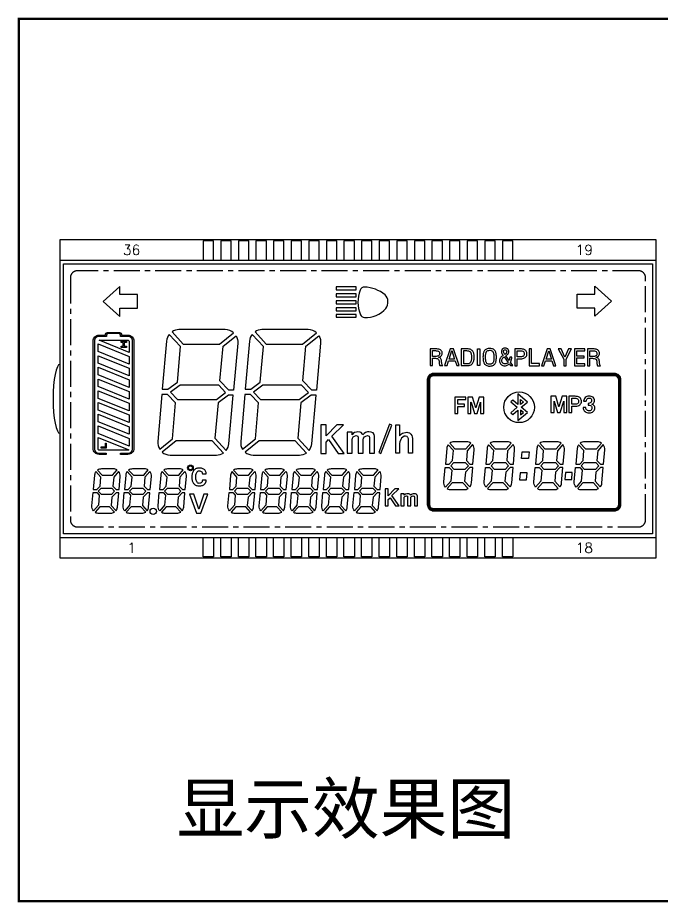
# Model space of a CAD drawing. Extents: x -1388 to 1427, y 183 to 486.
# Drawn here: x 1241.6 to 1334.7, y 218.5 to 346.2 of the extents above; entities that cross this region are included whole.
import ezdxf
from ezdxf.enums import TextEntityAlignment as Align

# ---------------------------------------------------------------- set-up
doc = ezdxf.new("R2010")
doc.units = 0
doc.header["$LTSCALE"] = 3
doc.linetypes.add('CENTER', pattern=[2, 1.25, -0.25, 0.25, -0.25])
doc.layers.get('0').update_dxf_attribs({"linetype": 'CONTINUOUS'})
doc.layers.add('SCREEN', color=6, linetype='CONTINUOUS')
doc.styles.add('ROMANS', font='romans.shx')
doc.styles.add('style5', font='simhei.ttf', dxfattribs={"height": 1.5})

# ---------------------------------------------------------------- blocks, each defined once
blk = doc.blocks.new('0')
for points in [[(11.19, 36.07), (11.19, 38.05), (8.62, 38.05), (8.62, 39.2), (6.23, 37.06), (8.62, 34.91), (8.62, 36.07)], [(42.75, 38.75), (42.75, 39.15), (39.84, 39.15), (39.84, 38.75)], [(74.63, 36.11), (74.63, 38.09), (77.2, 38.09), (77.2, 39.25), (79.59, 37.1), (77.2, 34.96), (77.2, 36.11)], [(42.75, 37.74), (42.75, 38.14), (39.84, 38.14), (39.84, 37.74)], [(42.75, 36.74), (42.75, 37.14), (39.84, 37.14), (39.84, 36.74)], [(42.75, 35.73), (42.75, 36.13), (39.84, 36.13), (39.84, 35.73)], [(42.75, 34.77), (42.75, 35.17), (39.84, 35.17), (39.84, 34.77)], [(10, 28.02), (5.48, 29.83), (5.48, 30.92), (10, 29.11)], [(9.57, 30.42), (8.83, 30.42), (8.83, 30.6), (9.12, 30.6), (9.12, 31.13), (8.83, 31.13), (8.83, 31.31), (9.57, 31.31), (9.57, 31.13), (9.25, 31.13), (9.25, 30.6), (9.57, 30.6)], [(54.23, 30.21), (53.42, 30.21), (53.42, 27.79), (53.77, 27.79), (53.77, 28.86), (54.08, 28.86), (54.19, 28.86), (54.34, 28.84), (54.46, 28.81), (54.55, 28.77), (54.58, 28.75), (54.64, 28.67), (54.68, 28.57), (54.7, 28.44), (54.7, 28.42), (54.71, 28.32), (54.72, 28.19), (54.73, 28.09), (54.75, 27.96), (54.77, 27.86), (54.81, 27.79), (55.25, 27.79), (55.2, 27.84), (55.16, 27.9), (55.12, 28), (55.1, 28.13), (55.08, 28.28), (55.08, 28.3), (55.07, 28.43), (55.06, 28.52), (55.05, 28.58), (55.02, 28.7), (54.97, 28.8), (54.9, 28.88), (54.9, 28.88), (54.8, 28.95), (54.67, 28.99), (54.63, 29), (54.69, 29.01), (54.82, 29.06), (54.93, 29.12), (55.02, 29.19), (55.07, 29.25), (55.12, 29.35), (55.15, 29.46), (55.16, 29.59), (55.15, 29.68), (55.13, 29.8), (55.08, 29.9), (55.01, 29.99), (54.93, 30.06), (54.9, 30.08), (54.8, 30.13), (54.68, 30.16), (54.55, 30.19), (54.4, 30.21)], [(54.19, 29.96), (54.3, 29.95), (54.44, 29.94), (54.56, 29.9), (54.65, 29.86), (54.68, 29.84), (54.74, 29.77), (54.78, 29.67), (54.8, 29.55), (54.79, 29.49), (54.77, 29.38), (54.72, 29.29), (54.64, 29.22), (54.55, 29.17), (54.43, 29.14), (54.29, 29.12), (54.12, 29.11), (53.77, 29.11), (53.77, 29.96)], [(56.77, 30.21), (56.33, 30.21), (55.51, 27.79), (55.87, 27.79), (56.09, 28.48), (57.02, 28.48), (57.25, 27.79), (57.61, 27.79)], [(56.17, 28.75), (56.55, 29.96), (56.94, 28.75)], [(58.77, 30.21), (57.91, 30.21), (57.91, 27.79), (58.69, 27.79), (58.74, 27.79), (58.91, 27.8), (59.04, 27.81), (59.15, 27.84), (59.2, 27.85), (59.32, 27.91), (59.42, 27.99), (59.45, 28.01), (59.52, 28.09), (59.59, 28.19), (59.64, 28.29), (59.69, 28.41), (59.69, 28.41), (59.71, 28.51), (59.73, 28.6), (59.75, 28.71), (59.76, 28.83), (59.77, 28.95), (59.77, 29.08), (59.77, 29.08), (59.76, 29.22), (59.75, 29.35), (59.73, 29.47), (59.71, 29.58), (59.67, 29.69), (59.63, 29.78), (59.58, 29.86), (59.53, 29.94), (59.49, 29.97), (59.4, 30.04), (59.3, 30.1), (59.19, 30.15), (59.06, 30.18), (58.92, 30.2)], [(58.67, 29.96), (58.81, 29.95), (58.95, 29.93), (59.07, 29.89), (59.16, 29.84), (59.23, 29.77), (59.24, 29.76), (59.28, 29.69), (59.31, 29.62), (59.34, 29.52), (59.36, 29.42), (59.37, 29.29), (59.38, 29.15), (59.38, 29), (59.38, 28.91), (59.38, 28.78), (59.37, 28.67), (59.35, 28.57), (59.34, 28.49), (59.3, 28.37), (59.25, 28.27), (59.19, 28.18), (59.13, 28.13), (59.01, 28.07), (58.97, 28.06), (58.85, 28.05), (58.69, 28.04), (58.26, 28.04), (58.26, 29.96)], [(60.23, 27.79), (60.23, 30.21), (60.59, 30.21), (60.59, 27.79)], [(62.01, 30.27), (61.95, 30.27), (61.8, 30.25), (61.67, 30.23), (61.55, 30.18), (61.44, 30.13), (61.35, 30.06), (61.27, 29.97), (61.22, 29.9), (61.18, 29.82), (61.15, 29.73), (61.11, 29.63), (61.09, 29.53), (61.07, 29.41), (61.05, 29.28), (61.05, 29.15), (61.04, 29), (61.05, 28.86), (61.05, 28.73), (61.07, 28.6), (61.09, 28.48), (61.11, 28.38), (61.15, 28.28), (61.18, 28.19), (61.23, 28.11), (61.27, 28.03), (61.31, 27.99), (61.39, 27.91), (61.49, 27.85), (61.6, 27.8), (61.73, 27.76), (61.86, 27.74), (62.01, 27.73), (62.09, 27.74), (62.23, 27.75), (62.36, 27.78), (62.48, 27.82), (62.59, 27.87), (62.68, 27.95), (62.76, 28.03), (62.81, 28.1), (62.85, 28.18), (62.89, 28.27), (62.92, 28.37), (62.94, 28.47), (62.96, 28.59), (62.97, 28.72), (62.98, 28.86), (62.98, 29), (62.98, 29), (62.98, 29.15), (62.97, 29.29), (62.96, 29.41), (62.94, 29.53), (62.92, 29.64), (62.88, 29.74), (62.85, 29.83), (62.81, 29.91), (62.76, 29.97), (62.73, 30.01), (62.64, 30.09), (62.54, 30.16), (62.43, 30.21), (62.31, 30.24), (62.17, 30.26)], [(62.01, 27.99), (61.95, 27.99), (61.82, 28.01), (61.71, 28.06), (61.62, 28.12), (61.55, 28.21), (61.54, 28.23), (61.5, 28.3), (61.47, 28.38), (61.45, 28.48), (61.44, 28.59), (61.42, 28.71), (61.42, 28.85), (61.41, 29), (61.41, 29.05), (61.42, 29.2), (61.43, 29.33), (61.44, 29.45), (61.46, 29.56), (61.48, 29.65), (61.51, 29.73), (61.55, 29.79), (61.57, 29.83), (61.65, 29.91), (61.75, 29.96), (61.87, 30), (62.02, 30.01), (62.07, 30.01), (62.21, 29.99), (62.32, 29.95), (62.41, 29.88), (62.48, 29.8), (62.5, 29.78), (62.53, 29.71), (62.55, 29.63), (62.58, 29.53), (62.59, 29.42), (62.61, 29.29), (62.61, 29.15), (62.62, 29), (62.62, 28.94), (62.61, 28.8), (62.6, 28.66), (62.59, 28.54), (62.57, 28.44), (62.55, 28.34), (62.52, 28.27), (62.48, 28.2), (62.46, 28.17), (62.38, 28.09), (62.28, 28.04), (62.16, 28)], [(64.25, 30.34), (64.18, 30.34), (64.06, 30.31), (63.95, 30.27), (63.86, 30.2), (63.82, 30.15), (63.76, 30.05), (63.72, 29.94), (63.71, 29.82), (63.71, 29.78), (63.74, 29.67), (63.78, 29.55), (63.83, 29.45), (63.89, 29.35), (63.96, 29.26), (63.92, 29.24), (63.81, 29.16), (63.71, 29.09), (63.63, 29.01), (63.57, 28.93), (63.52, 28.85), (63.48, 28.75), (63.45, 28.63), (63.44, 28.51), (63.44, 28.5), (63.45, 28.38), (63.48, 28.26), (63.52, 28.16), (63.57, 28.06), (63.65, 27.98), (63.72, 27.91), (63.82, 27.85), (63.93, 27.8), (64.05, 27.78), (64.17, 27.77), (64.18, 27.77), (64.31, 27.78), (64.42, 27.8), (64.54, 27.84), (64.54, 27.85), (64.65, 27.9), (64.74, 27.97), (64.82, 28.05), (65, 27.81), (65.36, 27.81), (65, 28.31), (65.04, 28.37), (65.09, 28.48), (65.13, 28.6), (65.14, 28.64), (65.17, 28.75), (65.19, 28.86), (65.2, 29), (64.9, 29), (64.9, 28.95), (64.88, 28.83), (64.87, 28.72), (64.85, 28.63), (64.82, 28.55), (64.34, 29.22), (64.41, 29.26), (64.51, 29.34), (64.59, 29.42), (64.66, 29.5), (64.67, 29.52), (64.72, 29.62), (64.76, 29.73), (64.77, 29.85), (64.77, 29.9), (64.74, 30.01), (64.7, 30.11), (64.62, 30.2), (64.59, 30.23), (64.49, 30.29), (64.37, 30.33)], [(64.24, 30.09), (64.32, 30.08), (64.41, 30.02), (64.45, 29.95), (64.47, 29.84), (64.47, 29.82), (64.45, 29.71), (64.4, 29.61), (64.37, 29.57), (64.29, 29.48), (64.2, 29.42), (64.18, 29.45), (64.11, 29.55), (64.06, 29.64), (64.03, 29.73), (64.01, 29.83), (64.02, 29.93), (64.07, 30.02), (64.13, 30.07)], [(66.43, 30.2), (65.65, 30.2), (65.65, 27.78), (66, 27.78), (66, 28.79), (66.44, 28.79), (66.52, 28.79), (66.67, 28.8), (66.81, 28.83), (66.94, 28.86), (67.05, 28.91), (67.14, 28.97), (67.17, 29), (67.25, 29.08), (67.31, 29.17), (67.35, 29.28), (67.37, 29.39), (67.38, 29.52), (67.38, 29.54), (67.37, 29.67), (67.34, 29.78), (67.29, 29.88), (67.23, 29.97), (67.15, 30.04), (67.1, 30.07), (67, 30.12), (66.88, 30.15), (66.75, 30.18), (66.6, 30.2)], [(66.41, 29.95), (66.52, 29.95), (66.66, 29.93), (66.78, 29.9), (66.87, 29.85), (66.9, 29.83), (66.96, 29.75), (67, 29.65), (67.01, 29.52), (67.01, 29.45), (66.99, 29.33), (66.94, 29.24), (66.87, 29.17), (66.83, 29.13), (66.72, 29.09), (66.59, 29.06), (66.43, 29.05), (66, 29.05), (66, 29.95)], [(68.04, 30.2), (67.69, 30.2), (67.69, 27.78), (69.2, 27.78), (69.2, 28.11), (68.04, 28.11)], [(70.75, 30.2), (70.3, 30.2), (69.48, 27.78), (69.84, 27.78), (70.06, 28.47), (70.99, 28.47), (71.22, 27.78), (71.58, 27.78)], [(70.14, 28.74), (70.53, 29.95), (70.91, 28.74)], [(73.8, 30.2), (73.41, 30.2), (72.88, 29.03), (72.31, 30.2), (71.88, 30.2), (72.7, 28.72), (72.7, 27.78), (73.06, 27.78), (73.06, 28.72)], [(75.73, 30.2), (74.23, 30.2), (74.23, 27.78), (75.75, 27.78), (75.75, 28.05), (74.58, 28.05), (74.58, 28.92), (75.66, 28.92), (75.66, 29.18), (74.58, 29.18), (74.58, 29.93), (75.73, 29.93)], [(76.93, 30.2), (76.12, 30.2), (76.12, 27.78), (76.46, 27.78), (76.46, 28.85), (76.84, 28.85), (76.96, 28.84), (77.11, 28.83), (77.23, 28.8), (77.32, 28.76), (77.35, 28.74), (77.41, 28.66), (77.45, 28.56), (77.47, 28.42), (77.48, 28.41), (77.48, 28.31), (77.49, 28.18), (77.5, 28.08), (77.52, 27.95), (77.54, 27.85), (77.58, 27.78), (78.02, 27.78), (77.97, 27.83), (77.93, 27.89), (77.89, 27.99), (77.87, 28.12), (77.85, 28.27), (77.85, 28.29), (77.84, 28.42), (77.83, 28.51), (77.82, 28.57), (77.79, 28.69), (77.74, 28.79), (77.67, 28.87), (77.67, 28.87), (77.57, 28.93), (77.44, 28.98), (77.35, 28.99), (77.39, 29), (77.52, 29.05), (77.63, 29.11), (77.72, 29.18), (77.77, 29.24), (77.82, 29.34), (77.85, 29.45), (77.86, 29.58), (77.85, 29.67), (77.83, 29.79), (77.78, 29.89), (77.72, 29.98), (77.63, 30.05), (77.6, 30.07), (77.5, 30.12), (77.38, 30.15), (77.25, 30.18), (77.1, 30.2)], [(76.89, 29.95), (77, 29.94), (77.14, 29.93), (77.26, 29.89), (77.36, 29.85), (77.38, 29.83), (77.44, 29.76), (77.48, 29.66), (77.5, 29.54), (77.49, 29.48), (77.47, 29.37), (77.42, 29.28), (77.34, 29.21), (77.25, 29.16), (77.13, 29.13), (76.99, 29.11), (76.86, 29.1), (76.46, 29.1), (76.46, 29.95)], [(10, 27.42), (10, 26.33), (5.48, 28.14), (5.48, 29.23)], [(64.45, 28.09), (64.34, 28.05), (64.22, 28.04), (64.2, 28.04), (64.08, 28.06), (63.98, 28.11), (63.89, 28.18), (63.87, 28.21), (63.81, 28.31), (63.77, 28.41), (63.76, 28.52), (63.76, 28.61), (63.79, 28.72), (63.84, 28.82), (63.85, 28.83), (63.92, 28.91), (64, 28.99), (64.1, 29.06), (64.67, 28.27), (64.65, 28.25), (64.56, 28.16), (64.47, 28.1)], [(10, 25.73), (10, 24.64), (5.48, 26.45), (5.48, 27.55)], [(5.48, 24.76), (5.48, 25.86), (10, 24.05), (10, 22.95)], [(16.96, 22.92), (22.56, 22.92), (23.9, 23.93), (22.9, 24.99), (17.32, 24.99), (15.96, 23.97)], [(28.93, 22.92), (34.53, 22.92), (35.87, 23.93), (34.87, 24.99), (29.29, 24.99), (27.94, 23.97)], [(10, 22.36), (10, 21.26), (5.48, 23.07), (5.48, 24.17)], [(58.59, 23.24), (56.96, 23.24), (56.96, 20.88), (57.43, 20.88), (57.43, 21.88), (58.38, 21.88), (58.38, 22.25), (57.43, 22.25), (57.43, 22.92), (58.59, 22.92)], [(61.16, 23.24), (60.47, 23.24), (60.01, 21.71), (60, 21.71), (59.54, 23.24), (58.85, 23.24), (58.85, 20.88), (59.31, 20.88), (59.31, 22.54), (59.32, 22.54), (59.82, 20.88), (60.19, 20.88), (60.69, 22.54), (60.7, 22.54), (60.7, 20.88), (61.16, 20.88)], [(66.08, 23.71), (66.08, 22.2), (65.33, 22.83), (65.04, 22.58), (65.98, 21.79), (65.04, 20.99), (65.33, 20.74), (66.08, 21.37), (66.08, 19.86), (67.46, 21.03), (66.57, 21.79), (67.46, 22.54)], [(73.16, 23.37), (72.47, 23.37), (72.01, 21.84), (72, 21.84), (71.54, 23.37), (70.85, 23.37), (70.85, 21.01), (71.31, 21.01), (71.31, 22.67), (71.32, 22.67), (71.82, 21.01), (72.19, 21.01), (72.69, 22.67), (72.7, 22.67), (72.7, 21.01), (73.16, 21.01)], [(74.34, 23.37), (73.44, 23.37), (73.44, 21.01), (73.85, 21.01), (73.85, 21.92), (74.32, 21.92), (74.44, 21.93), (74.61, 21.95), (74.76, 21.99), (74.89, 22.04), (75.01, 22.12), (75.06, 22.16), (75.14, 22.26), (75.2, 22.38), (75.24, 22.5), (75.25, 22.65), (75.25, 22.72), (75.23, 22.85), (75.18, 22.97), (75.11, 23.08), (75.01, 23.18), (74.94, 23.22), (74.82, 23.29), (74.67, 23.33), (74.51, 23.36)], [(74.26, 23.09), (74.43, 23.08), (74.58, 23.04), (74.7, 23), (74.71, 22.99), (74.78, 22.91), (74.83, 22.8), (74.84, 22.65), (74.84, 22.62), (74.82, 22.47), (74.77, 22.37), (74.7, 22.3), (74.69, 22.29), (74.56, 22.24), (74.41, 22.22), (74.23, 22.21), (73.85, 22.21), (73.85, 23.09)], [(76.36, 23.4), (76.36, 23.4), (76.2, 23.39), (76.05, 23.35), (75.92, 23.29), (75.81, 23.2), (75.78, 23.17), (75.69, 23.07), (75.63, 22.96), (75.59, 22.83), (75.56, 22.67), (75.96, 22.67), (75.98, 22.8), (76.02, 22.92), (76.08, 23.01), (76.11, 23.04), (76.22, 23.1), (76.38, 23.12), (76.39, 23.12), (76.54, 23.09), (76.64, 23.02), (76.65, 23.01), (76.71, 22.91), (76.73, 22.78), (76.72, 22.66), (76.68, 22.54), (76.61, 22.46), (76.53, 22.41), (76.4, 22.37), (76.21, 22.35), (76.21, 22.1), (76.25, 22.1), (76.42, 22.08), (76.56, 22.05), (76.66, 21.99), (76.7, 21.95), (76.75, 21.84), (76.76, 21.71), (76.75, 21.57), (76.72, 21.46), (76.65, 21.37), (76.62, 21.34), (76.5, 21.29), (76.34, 21.27), (76.25, 21.28), (76.12, 21.31), (76.02, 21.39), (76, 21.4), (75.94, 21.49), (75.91, 21.6), (75.89, 21.77), (75.49, 21.77), (75.5, 21.62), (75.53, 21.48), (75.58, 21.37), (75.65, 21.26), (75.75, 21.18), (75.78, 21.16), (75.9, 21.08), (76.03, 21.03), (76.18, 21), (76.34, 20.99), (76.39, 20.99), (76.55, 21), (76.7, 21.04), (76.83, 21.09), (76.96, 21.17), (77, 21.2), (77.08, 21.3), (77.14, 21.42), (77.18, 21.54), (77.19, 21.68), (77.19, 21.69), (77.18, 21.83), (77.13, 21.95), (77.06, 22.06), (76.97, 22.14), (76.84, 22.2), (76.75, 22.23), (76.8, 22.25), (76.93, 22.33), (77.03, 22.42), (77.08, 22.52), (77.12, 22.65), (77.13, 22.8), (77.12, 22.87), (77.09, 23), (77.02, 23.12), (76.93, 23.22), (76.92, 23.22), (76.81, 23.3), (76.68, 23.36), (76.53, 23.39)], [(10, 20.67), (10, 19.57), (5.48, 21.38), (5.48, 22.48)], [(66.46, 22.89), (66.87, 22.54), (66.46, 22.2)], [(5.48, 19.69), (5.48, 20.79), (10, 18.98), (10, 17.88)], [(66.46, 21.38), (66.46, 20.68), (66.87, 21.03)], [(37.65, 15.12), (38.39, 15.12), (38.39, 16.74), (38.77, 17.12), (40.15, 15.12), (41, 15.12), (39.25, 17.63), (40.89, 19.26), (39.94, 19.26), (38.39, 17.68), (38.39, 19.26), (37.65, 19.26)], [(46, 15.25), (46.32, 15.12), (47.87, 19.2), (47.55, 19.32)], [(48.45, 19.27), (49, 19.27), (49, 17.64), (49.12, 17.78), (49.29, 17.94), (49.41, 18.02), (49.61, 18.11), (49.85, 18.16), (50.03, 18.17), (50.19, 18.15), (50.42, 18.07), (50.59, 17.95), (50.63, 17.91), (50.76, 17.72), (50.84, 17.5), (50.86, 17.27), (50.86, 15.15), (50.3, 15.15), (50.3, 17), (50.27, 17.24), (50.18, 17.43), (50.15, 17.46), (50.08, 17.56), (49.88, 17.62), (49.68, 17.59), (49.49, 17.49), (49.3, 17.31), (49.17, 17.12), (49.02, 16.8), (49, 16.56), (49, 15.15), (48.45, 15.15)], [(10, 16.19), (5.48, 18), (5.48, 19.1), (10, 17.29)], [(44.56, 18.23), (44.37, 18.22), (44.08, 18.12), (43.88, 17.98), (43.71, 17.8), (43.66, 17.91), (43.48, 18.12), (43.32, 18.19), (43, 18.23), (42.79, 18.21), (42.49, 18.12), (42.29, 17.98), (42.14, 17.82), (42.14, 18.18), (41.42, 18.18), (41.42, 15.15), (42.14, 15.15), (42.14, 17.01), (42.14, 17.06), (42.19, 17.3), (42.33, 17.5), (42.49, 17.63), (42.74, 17.7), (42.75, 17.7), (42.98, 17.6), (42.99, 17.59), (43.04, 17.35), (43.04, 15.15), (43.76, 15.15), (43.76, 17.01), (43.76, 17.06), (43.82, 17.3), (43.95, 17.5), (44.12, 17.63), (44.37, 17.7), (44.37, 17.7), (44.61, 17.6), (44.61, 17.59), (44.67, 17.35), (44.67, 15.15), (45.38, 15.15), (45.38, 17.54), (45.38, 17.6), (45.32, 17.86), (45.18, 18.07), (45.15, 18.08), (44.9, 18.2)], [(6.68, 15.88), (5.94, 15.88), (5.94, 16.06), (6.54, 16.06), (6.54, 16.61), (6.68, 16.61)], [(67.69, 15.37), (67.6, 14.37), (66.6, 14.37), (66.68, 15.37)], [(20.45, 12.45), (20.5, 12.36), (20.53, 12.25), (20.55, 12.15), (21.11, 12.15), (21.1, 12.27), (21.08, 12.38), (21.04, 12.48), (21, 12.57), (20.95, 12.65), (20.88, 12.73), (20.81, 12.8), (20.73, 12.85), (20.63, 12.9), (20.53, 12.94), (20.42, 12.97), (20.29, 12.99), (20.16, 13.01), (20.06, 13.01), (19.95, 13), (19.84, 12.98), (19.73, 12.96), (19.64, 12.92), (19.55, 12.88), (19.47, 12.82), (19.4, 12.76), (19.33, 12.69), (19.27, 12.61), (19.21, 12.52), (19.16, 12.43), (19.12, 12.32), (19.09, 12.21), (19.06, 12.09), (19.04, 11.96), (19.03, 11.82), (19.02, 11.7), (19.03, 11.56), (19.04, 11.42), (19.06, 11.29), (19.09, 11.17), (19.13, 11.06), (19.17, 10.96), (19.22, 10.87), (19.28, 10.79), (19.34, 10.71), (19.41, 10.65), (19.49, 10.59), (19.57, 10.54), (19.67, 10.5), (19.76, 10.47), (19.87, 10.45), (19.99, 10.44), (20.06, 10.43), (20.2, 10.44), (20.34, 10.45), (20.46, 10.48), (20.57, 10.51), (20.67, 10.55), (20.76, 10.6), (20.84, 10.66), (20.92, 10.73), (20.97, 10.81), (21.02, 10.89), (21.06, 10.99), (21.09, 11.09), (21.11, 11.2), (21.11, 11.27), (20.55, 11.27), (20.53, 11.15), (20.5, 11.04), (20.45, 10.95), (20.37, 10.89), (20.28, 10.84), (20.17, 10.81), (20.06, 10.8), (19.97, 10.81), (19.9, 10.84), (19.83, 10.89), (19.77, 10.96), (19.72, 11.04), (19.68, 11.14), (19.64, 11.26), (19.61, 11.39), (19.6, 11.55), (19.59, 11.7), (19.6, 11.87), (19.62, 12.02), (19.64, 12.16), (19.68, 12.27), (19.72, 12.37), (19.77, 12.46), (19.83, 12.52), (19.9, 12.57), (19.97, 12.6), (20.06, 12.62), (20.06, 12.62), (20.19, 12.6), (20.29, 12.57), (20.38, 12.52)], [(56.82, 13.8), (58.48, 13.8), (58.93, 13.32), (58.44, 12.81), (56.88, 12.81), (56.39, 13.34)], [(62.65, 13.8), (64.3, 13.8), (64.75, 13.32), (64.26, 12.81), (62.71, 12.81), (62.21, 13.34)], [(69.84, 13.8), (71.49, 13.8), (71.94, 13.32), (71.45, 12.81), (69.89, 12.81), (69.4, 13.34)], [(75.66, 13.8), (77.31, 13.8), (77.76, 13.32), (77.27, 12.81), (75.72, 12.81), (75.22, 13.34)], [(66.33, 11.31), (67.33, 11.31), (67.42, 12.31), (66.41, 12.31)], [(72.85, 11.37), (73.86, 11.37), (73.94, 12.37), (72.94, 12.37)], [(5.93, 10.12), (7.46, 10.12), (7.88, 9.67), (7.43, 9.19), (5.98, 9.19), (5.52, 9.69)], [(10.44, 10.12), (11.97, 10.12), (12.39, 9.67), (11.93, 9.19), (10.49, 9.19), (10.03, 9.69)], [(15.49, 10.12), (17.03, 10.12), (17.44, 9.67), (16.99, 9.19), (15.55, 9.19), (15.09, 9.69)], [(21.33, 9.22), (20.76, 9.22), (20.05, 7.06), (20.04, 7.06), (19.33, 9.22), (18.69, 9.22), (19.69, 6.48), (20.33, 6.48)], [(25.57, 10.12), (27.1, 10.12), (27.52, 9.67), (27.07, 9.19), (25.62, 9.19), (25.16, 9.69)], [(30.08, 10.12), (31.61, 10.12), (32.03, 9.67), (31.58, 9.19), (30.13, 9.19), (29.67, 9.69)], [(34.59, 10.12), (36.12, 10.12), (36.54, 9.67), (36.08, 9.19), (34.64, 9.19), (34.18, 9.69)], [(39.1, 10.12), (40.63, 10.12), (41.05, 9.67), (40.59, 9.19), (39.15, 9.19), (38.69, 9.69)], [(43.61, 10.12), (45.14, 10.12), (45.56, 9.67), (45.1, 9.19), (43.66, 9.19), (43.2, 9.69)], [(47.36, 10), (46.93, 10), (46.93, 7.55), (47.36, 7.55), (47.36, 8.47), (47.63, 8.73), (48.44, 7.55), (48.94, 7.55), (47.91, 9.04), (48.89, 10), (48.33, 10), (47.36, 9.01)], [(51.08, 9.3), (50.97, 9.29), (50.8, 9.24), (50.67, 9.16), (50.58, 9.07), (50.56, 9.12), (50.45, 9.24), (50.35, 9.27), (50.16, 9.3), (50.03, 9.29), (49.85, 9.24), (49.73, 9.16), (49.65, 9.09), (49.65, 9.27), (49.21, 9.27), (49.21, 7.55), (49.65, 7.55), (49.65, 8.64), (49.65, 8.66), (49.69, 8.79), (49.76, 8.89), (49.86, 8.96), (50.01, 8.99), (50.01, 8.99), (50.14, 8.94), (50.17, 8.82), (50.17, 7.55), (50.62, 7.55), (50.62, 8.64), (50.62, 8.66), (50.65, 8.79), (50.73, 8.89), (50.82, 8.96), (50.97, 8.99), (50.97, 8.99), (51.1, 8.94), (51.14, 8.82), (51.14, 7.55), (51.58, 7.55), (51.58, 8.92), (51.58, 8.95), (51.54, 9.09), (51.45, 9.21), (51.44, 9.22), (51.29, 9.28)]]:
    blk.add_lwpolyline(points, close=True)
for points in [[(43.36, 35.15, 0.289603), (43.92, 34.75, 0.235079), (47.02, 36.06, 0.366318), (46.91, 38.03, 0.156472), (43.94, 39.14, 0.327663), (43.3, 38.71, 0.184833)], [(5.63, 32.2), (6.54, 32.2, -0.399786), (6.95, 32.59), (8.48, 32.59, -0.399786), (8.89, 32.2), (9.8, 32.2, -0.414214), (10.66, 31.34), (10.66, 15.84, -0.414214), (9.8, 14.98), (8.74, 14.98), (8.74, 15.16), (9.8, 15.16, 0.414214), (10.48, 15.84), (10.48, 31.34, 0.414214), (9.8, 32.02), (8.71, 32.02), (8.71, 32.18, 0.414214), (8.48, 32.41), (6.95, 32.41, 0.414214), (6.71, 32.18), (6.71, 32.02), (5.63, 32.02, 0.414214), (4.95, 31.34), (4.95, 15.84, 0.414214), (5.63, 15.16), (6.68, 15.16), (6.68, 14.98), (5.63, 14.98, -0.414214), (4.77, 15.84), (4.77, 31.34, -0.414214)], [(15.76, 32.31, 0.147873), (15.37, 31.35), (14.76, 24.38), (15.58, 24.38), (16.93, 25.39), (17.38, 30.54)], [(25.05, 32.52, 0.185305), (23.85, 32.99), (17.16, 32.99, 0.147908), (16.17, 32.68), (17.79, 30.91), (23.03, 30.91)], [(25.4, 32.1, -0.155286), (25.64, 31.03), (25.05, 24.27), (24.35, 24.27), (23.08, 25.6), (23.52, 30.6)], [(27.73, 32.31, 0.147873), (27.34, 31.35), (26.73, 24.38), (27.55, 24.38), (28.9, 25.39), (29.35, 30.54)], [(37.02, 32.52, 0.185305), (35.82, 32.99), (29.13, 32.99, 0.147908), (28.14, 32.68), (29.76, 30.91), (35, 30.91)], [(37.37, 32.1, -0.155286), (37.61, 31.03), (37.02, 24.27), (36.32, 24.27), (35.05, 25.6), (35.49, 30.6)], [(10, 31.28), (10, 29.71), (5.63, 31.45, -0.034785), (5.65, 31.45), (9.83, 31.45, -0.414214)], [(16.22, 17.22), (16.67, 22.42), (15.52, 23.64), (14.7, 23.64), (14.1, 16.84, 0.165051), (14.38, 15.72)], [(23.98, 15.56, 0.147891), (24.37, 16.52), (24.98, 23.53), (24.29, 23.53), (22.8, 22.41), (22.36, 17.33)], [(28.19, 17.22), (28.64, 22.42), (27.49, 23.64), (26.67, 23.64), (26.07, 16.84, 0.165051), (26.35, 15.72)], [(35.95, 15.56, 0.147891), (36.34, 16.52), (36.95, 23.53), (36.26, 23.53), (34.77, 22.41), (34.33, 17.33)], [(5.65, 15.6, -0.414214), (5.48, 15.77), (5.48, 17.41), (9.93, 15.63, -0.154122), (9.83, 15.6)], [(21.95, 16.96), (16.77, 16.96), (14.74, 15.3, 0.175427), (15.89, 14.88), (22.58, 14.88, 0.147891), (23.57, 15.18)], [(33.92, 16.96), (28.74, 16.96), (26.71, 15.3, 0.175427), (27.86, 14.88), (34.55, 14.88, 0.147891), (35.55, 15.18)], [(56.98, 15.79), (58.59, 15.79), (59.3, 16.62, 0.144169), (58.73, 16.79), (56.86, 16.79, 0.154794), (56.25, 16.59)], [(62.81, 15.79), (64.41, 15.79), (65.13, 16.62, 0.144169), (64.55, 16.79), (62.69, 16.79, 0.154794), (62.08, 16.59)], [(69.99, 15.79), (71.6, 15.79), (72.32, 16.62, 0.144169), (71.74, 16.79), (69.88, 16.79, 0.154794), (69.26, 16.59)], [(75.82, 15.79), (77.43, 15.79), (78.14, 16.62, 0.144169), (77.56, 16.79), (75.7, 16.79, 0.154794), (75.09, 16.59)], [(56.01, 16.36, 0.13972), (55.81, 15.82), (55.61, 13.59), (56.16, 13.59), (56.65, 14.11), (56.78, 15.52)], [(58.77, 15.5), (58.65, 14.1), (59.16, 13.56), (59.6, 13.56), (59.79, 15.63, 0.195303), (59.55, 16.39)], [(61.84, 16.36, 0.13972), (61.63, 15.82), (61.44, 13.59), (61.98, 13.59), (62.48, 14.11), (62.6, 15.52)], [(64.6, 15.5), (64.48, 14.1), (64.98, 13.56), (65.43, 13.56), (65.61, 15.63, 0.195303), (65.38, 16.39)], [(69.03, 16.36, 0.13972), (68.82, 15.82), (68.62, 13.59), (69.17, 13.59), (69.67, 14.11), (69.79, 15.52)], [(71.79, 15.5), (71.66, 14.1), (72.17, 13.56), (72.62, 13.56), (72.8, 15.63, 0.195303), (72.56, 16.39)], [(74.85, 16.36, 0.13972), (74.64, 15.82), (74.45, 13.59), (75, 13.59), (75.49, 14.11), (75.62, 15.52)], [(77.61, 15.5), (77.49, 14.1), (77.99, 13.56), (78.44, 13.56), (78.62, 15.63, 0.195303), (78.39, 16.39)], [(6.08, 11.96), (7.57, 11.96), (8.23, 12.73, 0.144169), (7.7, 12.88), (5.97, 12.88, 0.154794), (5.4, 12.7)], [(10.58, 11.96), (12.07, 11.96), (12.74, 12.73, 0.144169), (12.2, 12.88), (10.47, 12.88, 0.154794), (9.9, 12.7)], [(15.64, 11.96), (17.13, 11.96), (17.79, 12.73, 0.144169), (17.26, 12.88), (15.53, 12.88, 0.154794), (14.96, 12.7)], [(25.72, 11.96), (27.21, 11.96), (27.87, 12.73, 0.144169), (27.33, 12.88), (25.6, 12.88, 0.154794), (25.04, 12.7)], [(30.22, 11.96), (31.72, 11.96), (32.38, 12.73, 0.144169), (31.84, 12.88), (30.11, 12.88, 0.154794), (29.55, 12.7)], [(34.73, 11.96), (36.23, 11.96), (36.89, 12.73, 0.144169), (36.35, 12.88), (34.62, 12.88, 0.154794), (34.06, 12.7)], [(39.24, 11.96), (40.74, 11.96), (41.4, 12.73, 0.144169), (40.86, 12.88), (39.13, 12.88, 0.154794), (38.57, 12.7)], [(43.75, 11.96), (45.25, 11.96), (45.91, 12.73, 0.144169), (45.37, 12.88), (43.64, 12.88, 0.154794), (43.08, 12.7)], [(55.63, 10.26, -0.198685), (55.39, 11.04), (55.57, 13.1), (56.16, 13.1), (56.53, 12.7), (56.39, 11.12)], [(59.14, 10.28, 0.147649), (59.37, 10.85), (59.56, 13.08), (59.15, 13.08), (58.5, 12.4), (58.39, 11.11)], [(61.46, 10.26, -0.198685), (61.21, 11.04), (61.39, 13.1), (61.98, 13.1), (62.36, 12.7), (62.22, 11.12)], [(65.19, 10.85), (65.39, 13.08), (64.98, 13.08), (64.33, 12.4), (64.22, 11.11), (64.96, 10.28, 0.147649)], [(68.64, 10.26, -0.198685), (68.4, 11.04), (68.58, 13.1), (69.17, 13.1), (69.54, 12.7), (69.41, 11.12)], [(72.15, 10.28, 0.147649), (72.38, 10.85), (72.57, 13.08), (72.16, 13.08), (71.52, 12.4), (71.4, 11.11)], [(74.47, 10.26, -0.198685), (74.22, 11.04), (74.4, 13.1), (75, 13.1), (75.37, 12.7), (75.23, 11.12)], [(77.98, 10.28, 0.147649), (78.2, 10.85), (78.4, 13.08), (77.99, 13.08), (77.34, 12.4), (77.23, 11.11)], [(5.18, 12.49, 0.13972), (4.98, 11.98), (4.8, 9.91), (5.31, 9.91), (5.77, 10.4), (5.89, 11.71)], [(7.74, 11.69), (7.63, 10.39), (8.09, 9.89), (8.51, 9.89), (8.68, 11.81, 0.195303), (8.46, 12.52)], [(9.68, 12.49, 0.13972), (9.49, 11.98), (9.31, 9.91), (9.82, 9.91), (10.28, 10.4), (10.39, 11.71)], [(12.25, 11.69), (12.13, 10.39), (12.6, 9.89), (13.01, 9.89), (13.18, 11.81, 0.195303), (12.96, 12.52)], [(14.74, 12.49, 0.13972), (14.55, 11.98), (14.37, 9.91), (14.88, 9.91), (15.34, 10.4), (15.45, 11.71)], [(17.3, 11.69), (17.19, 10.39), (17.66, 9.89), (18.07, 9.89), (18.24, 11.81, 0.195303), (18.02, 12.52)], [(24.82, 12.49, 0.13972), (24.62, 11.98), (24.44, 9.91), (24.95, 9.91), (25.41, 10.4), (25.53, 11.71)], [(27.38, 11.69), (27.26, 10.39), (27.73, 9.89), (28.15, 9.89), (28.32, 11.81, 0.195303), (28.1, 12.52)], [(29.33, 12.49, 0.13972), (29.13, 11.98), (28.95, 9.91), (29.46, 9.91), (29.92, 10.4), (30.04, 11.71)], [(31.89, 11.69), (31.77, 10.39), (32.24, 9.89), (32.66, 9.89), (32.82, 11.81, 0.195303), (32.61, 12.52)], [(33.84, 12.49, 0.13972), (33.64, 11.98), (33.46, 9.91), (33.97, 9.91), (34.43, 10.4), (34.55, 11.71)], [(36.4, 11.69), (36.28, 10.39), (36.75, 9.89), (37.17, 9.89), (37.33, 11.81, 0.195303), (37.12, 12.52)], [(38.35, 12.49, 0.13972), (38.15, 11.98), (37.97, 9.91), (38.48, 9.91), (38.94, 10.4), (39.06, 11.71)], [(40.91, 11.69), (40.79, 10.39), (41.26, 9.89), (41.68, 9.89), (41.84, 11.81, 0.195303), (41.63, 12.52)], [(42.86, 12.49, 0.13972), (42.66, 11.98), (42.48, 9.91), (42.99, 9.91), (43.45, 10.4), (43.57, 11.71)], [(45.42, 11.69), (45.3, 10.39), (45.77, 9.89), (46.19, 9.89), (46.35, 11.81, 0.195303), (46.14, 12.52)], [(58.15, 10.88), (56.62, 10.88), (55.88, 10.05, 0.140856), (56.45, 9.89), (58.31, 9.89, 0.146889), (58.89, 10.06)], [(63.97, 10.88), (62.45, 10.88), (61.71, 10.05, 0.140856), (62.27, 9.89), (64.13, 9.89, 0.146889), (64.72, 10.06)], [(71.16, 10.88), (69.63, 10.88), (68.89, 10.05, 0.140856), (69.46, 9.89), (71.32, 9.89, 0.146889), (71.91, 10.06)], [(76.99, 10.88), (75.46, 10.88), (74.72, 10.05, 0.140856), (75.28, 9.89), (77.15, 9.89, 0.146889), (77.73, 10.06)], [(4.82, 6.84, -0.198685), (4.6, 7.55), (4.76, 9.46), (5.31, 9.46), (5.66, 9.09), (5.53, 7.63)], [(8.08, 6.85, 0.147649), (8.29, 7.38), (8.47, 9.44), (8.09, 9.44), (7.49, 8.81), (7.38, 7.62)], [(9.33, 6.84, -0.198685), (9.1, 7.55), (9.27, 9.46), (9.82, 9.46), (10.16, 9.09), (10.04, 7.63)], [(12.58, 6.85, 0.147649), (12.79, 7.38), (12.98, 9.44), (12.6, 9.44), (11.99, 8.81), (11.89, 7.62)], [(14.39, 6.84, -0.198685), (14.16, 7.55), (14.33, 9.46), (14.88, 9.46), (15.22, 9.09), (15.1, 7.63)], [(17.64, 6.85, 0.147649), (17.85, 7.38), (18.03, 9.44), (17.65, 9.44), (17.05, 8.81), (16.95, 7.62)], [(24.46, 6.84, -0.198685), (24.24, 7.55), (24.4, 9.46), (24.95, 9.46), (25.3, 9.09), (25.17, 7.63)], [(27.72, 6.85, 0.147649), (27.93, 7.38), (28.11, 9.44), (27.73, 9.44), (27.13, 8.81), (27.02, 7.62)], [(28.97, 6.84, -0.198685), (28.75, 7.55), (28.91, 9.46), (29.46, 9.46), (29.81, 9.09), (29.68, 7.63)], [(32.23, 6.85, 0.147649), (32.44, 7.38), (32.62, 9.44), (32.24, 9.44), (31.64, 8.81), (31.53, 7.62)], [(33.48, 6.84, -0.198685), (33.26, 7.55), (33.42, 9.46), (33.97, 9.46), (34.32, 9.09), (34.19, 7.63)], [(36.74, 6.85, 0.147649), (36.95, 7.38), (37.13, 9.44), (36.75, 9.44), (36.15, 8.81), (36.04, 7.62)], [(37.99, 6.84, -0.198685), (37.77, 7.55), (37.93, 9.46), (38.48, 9.46), (38.83, 9.09), (38.7, 7.63)], [(41.25, 6.85, 0.147649), (41.46, 7.38), (41.64, 9.44), (41.26, 9.44), (40.66, 8.81), (40.55, 7.62)], [(42.5, 6.84, -0.198685), (42.28, 7.55), (42.44, 9.46), (42.99, 9.46), (43.34, 9.09), (43.21, 7.63)], [(45.76, 6.85, 0.147649), (45.97, 7.38), (46.15, 9.44), (45.77, 9.44), (45.17, 8.81), (45.06, 7.62)], [(7.16, 7.41), (5.74, 7.41), (5.06, 6.63, 0.140856), (5.58, 6.48), (7.31, 6.48, 0.146889), (7.85, 6.65)], [(11.66, 7.41), (10.25, 7.41), (9.56, 6.63, 0.140856), (10.08, 6.48), (11.81, 6.48, 0.146889), (12.36, 6.65)], [(16.72, 7.41), (15.31, 7.41), (14.62, 6.63, 0.140856), (15.14, 6.48), (16.87, 6.48, 0.146889), (17.41, 6.65)], [(26.8, 7.41), (25.38, 7.41), (24.69, 6.63, 0.140856), (25.22, 6.48), (26.95, 6.48, 0.146889), (27.49, 6.65)], [(31.31, 7.41), (29.89, 7.41), (29.2, 6.63, 0.140856), (29.73, 6.48), (31.46, 6.48, 0.146889), (32, 6.65)], [(35.82, 7.41), (34.4, 7.41), (33.71, 6.63, 0.140856), (34.24, 6.48), (35.97, 6.48, 0.146889), (36.51, 6.65)], [(40.33, 7.41), (38.91, 7.41), (38.22, 6.63, 0.140856), (38.75, 6.48), (40.48, 6.48, 0.146889), (41.02, 6.65)], [(44.84, 7.41), (43.42, 7.41), (42.73, 6.63, 0.140856), (43.26, 6.48), (44.99, 6.48, 0.146889), (45.53, 6.65)]]:
    blk.add_lwpolyline(points, format="xyb", close=True)
for centre, radius in [((66.26, 21.78), 2.22), ((18.82, 13.03), 0.409), ((18.82, 13.03), 0.289), ((13.45, 6.75), 0.457)]:
    blk.add_circle(centre, radius)

msp = doc.modelspace()

# ---------------------------------------------------------------- hatches: boundary and pattern name
at = {"layer": 'SCREEN', "lineweight": 9}
h = msp.add_hatch(dxfattribs=at)
h.set_pattern_fill('ANSI37', color=256, scale=0.04, style=0)
h.set_pattern_definition([(45, (308.64344, 30.02264), (-0.089802561, 0.089802561), []), (135, (308.64344, 30.02264), (-0.089802561, -0.089802561), [])])
edge = h.paths.add_edge_path()
edge.add_line((1328.695, 275.926), (1328.695, 293.904))
edge.add_arc((1327.725, 293.904), 0.97, 0, 90)
edge.add_line((1327.725, 294.874), (1301.702, 294.874))
edge.add_arc((1301.702, 293.904), 0.97, 90, 180)
edge.add_line((1300.732, 293.904), (1300.732, 275.926))
edge.add_arc((1301.702, 275.926), 0.97, 180, 270)
edge.add_line((1301.702, 274.956), (1327.725, 274.956))
edge.add_arc((1327.725, 275.926), 0.97, 270, 360)
edge = h.paths.add_edge_path(flags=16)
edge.add_line((1328.325, 275.926), (1328.325, 293.904))
edge.add_arc((1327.725, 293.904), 0.6, 360, 450)
edge.add_line((1327.725, 294.504), (1301.702, 294.504))
edge.add_arc((1301.702, 293.904), 0.6, 90, 180)
edge.add_line((1301.102, 293.904), (1301.102, 275.926))
edge.add_arc((1301.702, 275.926), 0.6, 180, 270)
edge.add_line((1301.702, 275.326), (1327.725, 275.326))
edge.add_arc((1327.725, 275.926), 0.6, 270, 360)

# ---------------------------------------------------------------- linework, layer by layer
msp.add_lwpolyline([(1426.365, 218.65, 0.347, 0.347, 0), (1426.365, 346.027, 0.347, 0.347, 0), (1241.799, 346.027, 0.347, 0.347, 0), (1241.799, 218.65, 0.347, 0.347, 0)], format="xyseb", close=True)
for points in [[(1247.738, 268.169), (1247.738, 314.169), (1333.738, 314.169), (1333.738, 268.169)], [(1268.398, 313.969), (1268.398, 311.169), (1269.898, 311.169), (1269.898, 313.969)], [(1270.938, 313.969), (1270.938, 311.169), (1272.438, 311.169), (1272.438, 313.969)], [(1273.478, 313.969), (1273.478, 311.169), (1274.978, 311.169), (1274.978, 313.969)], [(1276.018, 313.969), (1276.018, 311.169), (1277.518, 311.169), (1277.518, 313.969)], [(1278.558, 313.969), (1278.558, 311.169), (1280.058, 311.169), (1280.058, 313.969)], [(1281.098, 313.969), (1281.098, 311.169), (1282.598, 311.169), (1282.598, 313.969)], [(1283.638, 313.969), (1283.638, 311.169), (1285.138, 311.169), (1285.138, 313.969)], [(1286.178, 313.969), (1286.178, 311.169), (1287.678, 311.169), (1287.678, 313.969)], [(1288.718, 313.969), (1288.718, 311.169), (1290.218, 311.169), (1290.218, 313.969)], [(1291.258, 313.969), (1291.258, 311.169), (1292.758, 311.169), (1292.758, 313.969)], [(1293.798, 313.969), (1293.798, 311.169), (1295.298, 311.169), (1295.298, 313.969)], [(1296.338, 313.969), (1296.338, 311.169), (1297.838, 311.169), (1297.838, 313.969)], [(1298.878, 313.969), (1298.878, 311.169), (1300.378, 311.169), (1300.378, 313.969)], [(1301.418, 313.969), (1301.418, 311.169), (1302.918, 311.169), (1302.918, 313.969)], [(1303.958, 313.969), (1303.958, 311.169), (1305.458, 311.169), (1305.458, 313.969)], [(1306.498, 313.969), (1306.498, 311.169), (1307.998, 311.169), (1307.998, 313.969)], [(1309.038, 313.969), (1309.038, 311.169), (1310.538, 311.169), (1310.538, 313.969)], [(1311.578, 313.969), (1311.578, 311.169), (1313.078, 311.169), (1313.078, 313.969)], [(1248.238, 271.669), (1248.238, 310.669), (1333.238, 310.669), (1333.238, 271.669)], [(1268.398, 268.369), (1268.398, 271.169), (1269.898, 271.169), (1269.898, 268.369)], [(1270.938, 268.369), (1270.938, 271.169), (1272.438, 271.169), (1272.438, 268.369)], [(1273.478, 268.369), (1273.478, 271.169), (1274.978, 271.169), (1274.978, 268.369)], [(1276.018, 268.369), (1276.018, 271.169), (1277.518, 271.169), (1277.518, 268.369)], [(1278.558, 268.369), (1278.558, 271.169), (1280.058, 271.169), (1280.058, 268.369)], [(1281.098, 268.369), (1281.098, 271.169), (1282.598, 271.169), (1282.598, 268.369)], [(1283.638, 268.369), (1283.638, 271.169), (1285.138, 271.169), (1285.138, 268.369)], [(1286.178, 268.369), (1286.178, 271.169), (1287.678, 271.169), (1287.678, 268.369)], [(1288.718, 268.369), (1288.718, 271.169), (1290.218, 271.169), (1290.218, 268.369)], [(1291.258, 268.369), (1291.258, 271.169), (1292.758, 271.169), (1292.758, 268.369)], [(1293.798, 268.369), (1293.798, 271.169), (1295.298, 271.169), (1295.298, 268.369)], [(1296.338, 268.369), (1296.338, 271.169), (1297.838, 271.169), (1297.838, 268.369)], [(1298.878, 268.369), (1298.878, 271.169), (1300.378, 271.169), (1300.378, 268.369)], [(1301.418, 268.369), (1301.418, 271.169), (1302.918, 271.169), (1302.918, 268.369)], [(1303.958, 268.369), (1303.958, 271.169), (1305.458, 271.169), (1305.458, 268.369)], [(1306.498, 268.369), (1306.498, 271.169), (1307.998, 271.169), (1307.998, 268.369)], [(1309.038, 268.369), (1309.038, 271.169), (1310.538, 271.169), (1310.538, 268.369)], [(1311.578, 268.369), (1311.578, 271.169), (1313.078, 271.169), (1313.078, 268.369)]]:
    msp.add_lwpolyline(points, close=True)
for points in [[(1247.738, 311.169), (1333.738, 311.169)], [(1247.738, 271.169), (1333.738, 271.169)]]:
    msp.add_lwpolyline(points)
at = {"linetype": 'CENTER'}
msp.add_lwpolyline([(1250.238, 272.669), (1331.238, 272.669, 0.4142136), (1332.238, 273.669), (1332.238, 308.669, 0.4142136), (1331.238, 309.669), (1250.238, 309.669, 0.4142136), (1249.238, 308.669), (1249.238, 273.669, 0.4142136)], format="xyb", close=True, dxfattribs=at)
msp.add_ellipse((1247.738, 291.169), major_axis=(0, -5), ratio=0.2, start_param=3.1415927, end_param=6.2831853)
at = {"layer": 'SCREEN', "lineweight": 9}
for points in [[(1328.695, 275.926), (1328.695, 293.904, 0.4142136), (1327.725, 294.874), (1301.702, 294.874, 0.4142136), (1300.732, 293.904), (1300.732, 275.926, 0.4142136), (1301.702, 274.956), (1327.725, 274.956, 0.4142136)], [(1328.325, 275.926), (1328.325, 293.904, 0.4142136), (1327.725, 294.504), (1301.702, 294.504, 0.4142136), (1301.102, 293.904), (1301.102, 275.926, 0.4142136), (1301.702, 275.326), (1327.725, 275.326, 0.4142136)]]:
    msp.add_lwpolyline(points, format="xyb", close=True, dxfattribs=at)

# ---------------------------------------------------------------- block references
msp.add_blockref('0', (1247.738, 268.169))

# ---------------------------------------------------------------- texts
at = {"style": 'ROMANS'}
for s, p in [('36', (1258.068, 312.669)), ('19', (1323.408, 312.669)), ('1', (1258.068, 269.669)), ('18', (1323.408, 269.669))]:
    msp.add_text(s, height=1.46, dxfattribs=at).set_placement(p, align=Align.MIDDLE)
at = {"color": 3, "style": 'style5'}
msp.add_text('显示效果图', height=7.1664, dxfattribs=at).set_placement((1264.548, 228.439))

doc.saveas('drawing.dxf')
